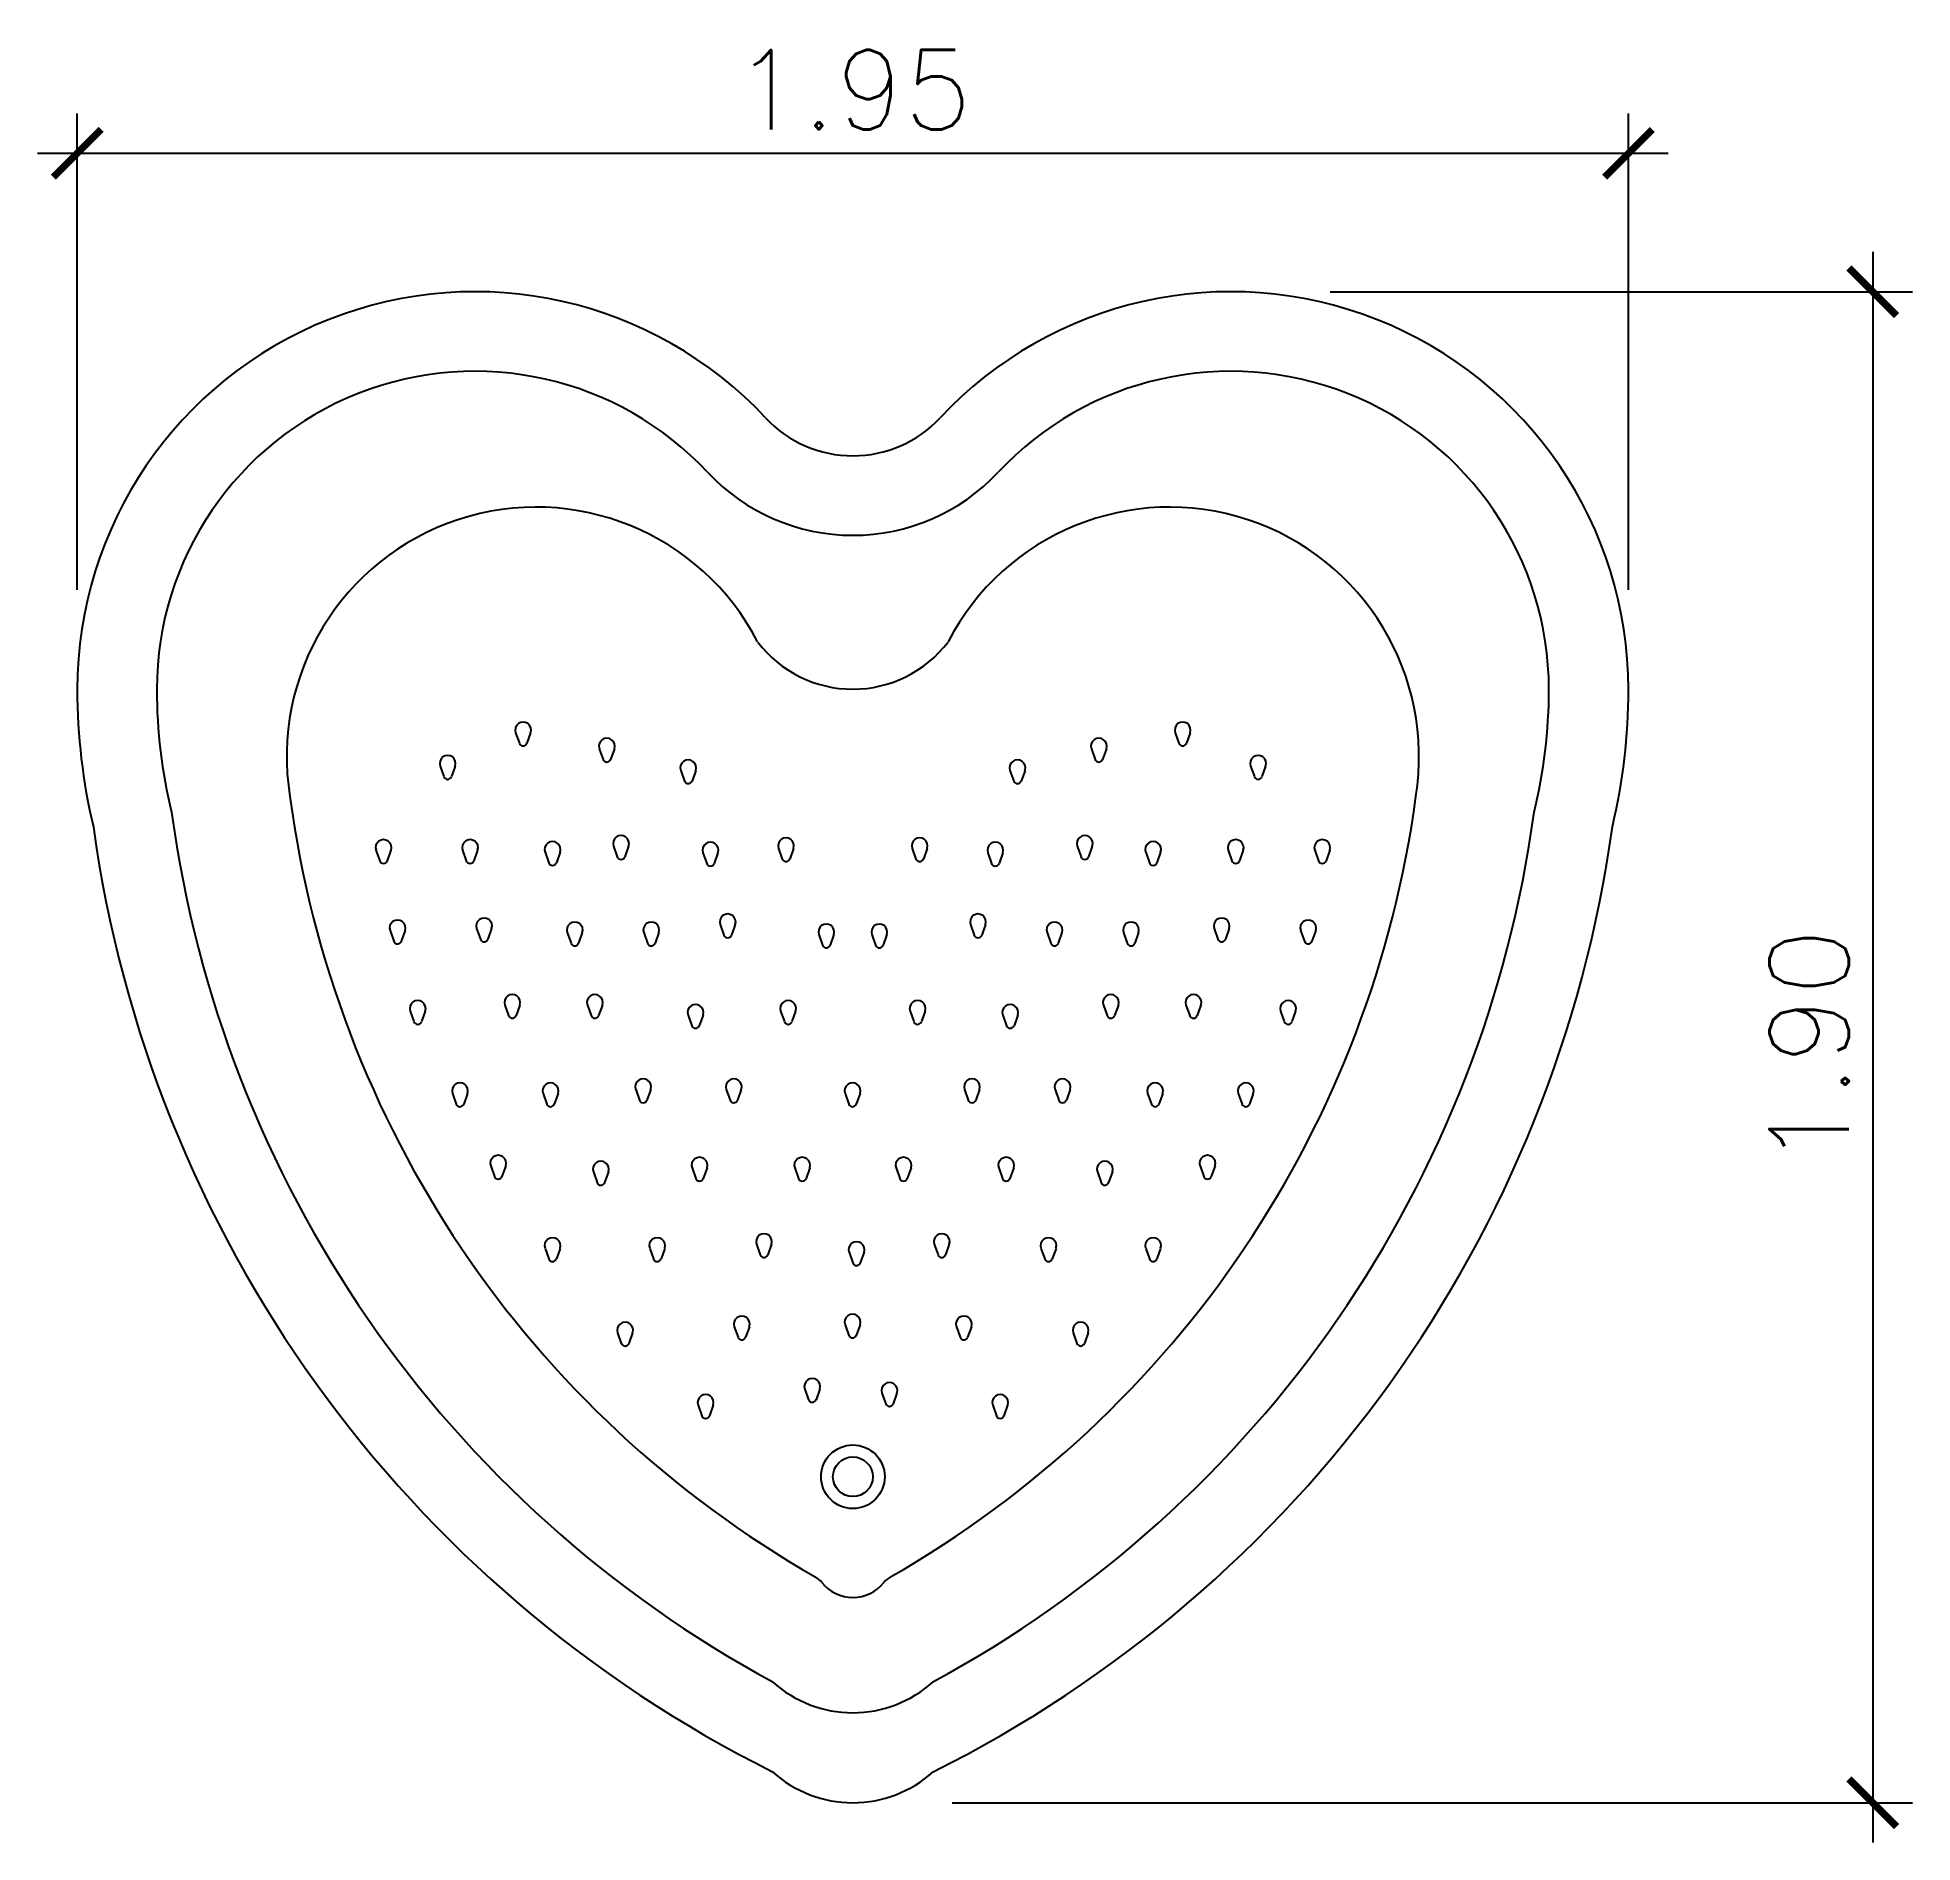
# Model space of a CAD drawing. Header units: millimetres. Extents: x 678.8 to 681.16, y 766.28 to 768.55.
import ezdxf

# ---------------------------------------------------------------- set-up
doc = ezdxf.new("R2010")
doc.units = ezdxf.units.MM
doc.layers.add('Acqualife', color=3, linetype='Continuous')
doc.layers.add('dim1', color=1, linetype='Continuous')
doc.styles.add('r80', font='romans.shx')
doc.dimstyles.new('cadnorma_dim1', dxfattribs={"dimscale": 0, "dimtxt": 2, "dimasz": 1.2, "dimexe": 1, "dimexo": 2.5, "dimgap": 0.6, "dimtad": 1, "dimzin": 4, "dimdsep": 46, "dimtxsty": 'r80', "dimblk": 'ARCHTICK', "dimblk1": 'ARCHTICK', "dimblk2": 'ARCHTICK', "dimcen": -1, "dimdle": 1, "dimclrd": 1, "dimclre": 1, "dimclrt": 2, "dimaunit": 1, "dimazin": 0, "dimtfac": 1, "dimtix": 1, "dimtmove": 2, "dimatfit": 0, "dimfxl": 0, "dimarcsym": 0})

# ---------------------------------------------------------------- blocks, each defined once
blk = doc.blocks.new('_ArchTick')
at = {"color": 0, "linetype": 'ByBlock', "const_width": 0.15}
blk.add_lwpolyline([(-0.5, -0.5), (0.5, 0.5)], dxfattribs=at)
blk = doc.blocks.new('*D2')
at = {"layer": 'Defpoints', "color": 0}
for p in [(680.7983, 768.4066), (678.8483, 767.7325), (680.7983, 767.7325)]:
    blk.add_point(p, dxfattribs=at)
at = {"layer": 'dim1', "color": 1, "lineweight": -2}
for p, q in [((678.8483, 767.8575), (678.8483, 768.4566)), ((680.7983, 767.8575), (680.7983, 768.4566)), ((678.7983, 768.4066), (680.8483, 768.4066))]:
    blk.add_line(p, q, dxfattribs=at)
at = {"layer": 'dim1', "color": 1, "lineweight": -2, "xscale": 0.06, "yscale": 0.06, "zscale": 0.06, "rotation": 180}
blk.add_blockref('_ArchTick', (678.8483, 768.4066), dxfattribs=at)
at = {"layer": 'dim1', "color": 1, "lineweight": -2, "xscale": 0.06, "yscale": 0.06, "zscale": 0.06}
blk.add_blockref('_ArchTick', (680.7983, 768.4066), dxfattribs=at)
at = {"layer": 'dim1', "color": 2, "insert": (679.8233, 768.4866), "char_height": 0.1, "attachment_point": 5, "style": 'r80'}
blk.add_mtext('1.95', dxfattribs=at)
blk = doc.blocks.new('*D3')
at = {"layer": 'Defpoints', "color": 0}
for p in [(680.2983, 768.2325), (679.8233, 766.3323), (681.1054, 766.3323)]:
    blk.add_point(p, dxfattribs=at)
at = {"layer": 'dim1', "color": 1, "lineweight": -2}
for p, q in [((681.1054, 768.2825), (681.1054, 766.2823)), ((680.4233, 768.2325), (681.1554, 768.2325)), ((679.9483, 766.3323), (681.1554, 766.3323))]:
    blk.add_line(p, q, dxfattribs=at)
at = {"layer": 'dim1', "color": 1, "lineweight": -2, "xscale": 0.06, "yscale": 0.06, "zscale": 0.06}
for p, rotation in [((681.1054, 768.2325), 90), ((681.1054, 766.3323), 270)]:
    blk.add_blockref('_ArchTick', p, dxfattribs=dict(at, rotation=rotation))
at = {"layer": 'dim1', "color": 2, "insert": (681.0254, 767.2824), "char_height": 0.1, "attachment_point": 5, "rotation": 90, "style": 'r80'}
blk.add_mtext('1.90', dxfattribs=at)

msp = doc.modelspace()

# ---------------------------------------------------------------- linework, layer by layer
at = {"layer": 'Acqualife'}
for p, q in [((679.9242, 768.0652), (679.9242, 768.0652)), ((679.9242, 768.0652), (679.9242, 768.0652)), ((679.9242, 766.4845), (679.9242, 766.4845)), ((679.9242, 766.3713), (679.9242, 766.3713))]:
    msp.add_line(p, q, dxfattribs=at)
at = {"layer": 'Acqualife', "color": 1}
for p, q in [((679.3994, 767.6779), (679.4041, 767.6646)), ((679.4182, 767.6779), (679.4135, 767.6646)), ((680.2284, 767.6779), (680.2331, 767.6646)), ((680.2473, 767.6779), (680.2426, 767.6646)), ((679.3045, 767.636), (679.3092, 767.6227)), ((679.3233, 767.636), (679.3186, 767.6227)), ((679.5046, 767.6578), (679.5094, 767.6444)), ((679.5235, 767.6578), (679.5188, 767.6444)), ((680.1232, 767.6578), (680.1279, 767.6444)), ((680.142, 767.6578), (680.1373, 767.6444)), ((680.3233, 767.636), (680.3281, 767.6227)), ((680.3422, 767.636), (680.3375, 767.6227)), ((679.607, 767.6306), (679.6117, 767.6172)), ((679.6259, 767.6306), (679.6211, 767.6172)), ((680.0208, 767.6306), (680.0255, 767.6172)), ((680.0397, 767.6306), (680.035, 767.6172)), ((679.2238, 767.5302), (679.2286, 767.5168)), ((679.2427, 767.5302), (679.238, 767.5168)), ((679.3327, 767.5302), (679.3374, 767.5168)), ((679.3515, 767.5302), (679.3468, 767.5168)), ((679.4364, 767.5277), (679.4411, 767.5143)), ((679.4553, 767.5277), (679.4506, 767.5143)), ((679.5225, 767.5353), (679.5272, 767.5219)), ((679.5413, 767.5353), (679.5366, 767.5219)), ((679.6348, 767.5269), (679.6396, 767.5136)), ((679.6537, 767.5269), (679.649, 767.5136)), ((679.7299, 767.5325), (679.7346, 767.5191)), ((679.7488, 767.5325), (679.744, 767.5191)), ((679.8979, 767.5325), (679.9026, 767.5191)), ((679.9168, 767.5325), (679.9121, 767.5191)), ((679.993, 767.5269), (679.9977, 767.5136)), ((680.0118, 767.5269), (680.0071, 767.5136)), ((680.1053, 767.5353), (680.1101, 767.5219)), ((680.1242, 767.5353), (680.1195, 767.5219)), ((680.1914, 767.5277), (680.1961, 767.5143)), ((680.2102, 767.5277), (680.2055, 767.5143)), ((680.2951, 767.5302), (680.2999, 767.5168)), ((680.314, 767.5302), (680.3093, 767.5168)), ((680.404, 767.5302), (680.4087, 767.5168)), ((680.4228, 767.5302), (680.4181, 767.5168)), ((679.2416, 767.4291), (679.2463, 767.4157)), ((679.2604, 767.4291), (679.2557, 767.4157)), ((679.3504, 767.4316), (679.3551, 767.4182)), ((679.3692, 767.4316), (679.3645, 767.4182)), ((679.4643, 767.4265), (679.469, 767.4132)), ((679.4831, 767.4265), (679.4784, 767.4132)), ((679.5604, 767.4265), (679.5651, 767.4132)), ((679.5793, 767.4265), (679.5746, 767.4132)), ((679.6566, 767.4366), (679.6613, 767.4233)), ((679.6754, 767.4366), (679.6707, 767.4233)), ((679.7806, 767.424), (679.7853, 767.4107)), ((679.7994, 767.424), (679.7947, 767.4107)), ((679.8472, 767.424), (679.8519, 767.4107)), ((679.8661, 767.424), (679.8614, 767.4107)), ((679.9712, 767.4366), (679.9759, 767.4233)), ((679.9901, 767.4366), (679.9854, 767.4233)), ((680.0674, 767.4265), (680.0721, 767.4132)), ((680.0862, 767.4265), (680.0815, 767.4132)), ((680.1636, 767.4265), (680.1683, 767.4132)), ((680.1824, 767.4265), (680.1777, 767.4132)), ((680.2774, 767.4316), (680.2821, 767.4182)), ((680.2963, 767.4316), (680.2916, 767.4182)), ((680.3862, 767.4291), (680.391, 767.4157)), ((680.4051, 767.4291), (680.4004, 767.4157)), ((679.3858, 767.3355), (679.3905, 767.3222)), ((679.4047, 767.3355), (679.4, 767.3222)), ((679.4896, 767.3355), (679.4943, 767.3222)), ((679.5084, 767.3355), (679.5037, 767.3222)), ((680.1382, 767.3355), (680.143, 767.3222)), ((680.1571, 767.3355), (680.1524, 767.3222)), ((680.242, 767.3355), (680.2467, 767.3222)), ((680.2609, 767.3355), (680.2561, 767.3222)), ((679.2669, 767.3279), (679.2716, 767.3146)), ((679.2857, 767.3279), (679.281, 767.3146)), ((679.6161, 767.3229), (679.6208, 767.3095)), ((679.635, 767.3229), (679.6302, 767.3095)), ((679.7325, 767.3279), (679.7372, 767.3146)), ((679.7514, 767.3279), (679.7467, 767.3146)), ((679.8953, 767.3279), (679.9, 767.3146)), ((679.9142, 767.3279), (679.9094, 767.3146)), ((680.0117, 767.3229), (680.0164, 767.3095)), ((680.0306, 767.3229), (680.0259, 767.3095)), ((680.3609, 767.3279), (680.3657, 767.3146)), ((680.3798, 767.3279), (680.3751, 767.3146)), ((679.32, 767.2242), (679.3247, 767.2109)), ((679.3389, 767.2242), (679.3342, 767.2109)), ((679.4339, 767.2242), (679.4386, 767.2109)), ((679.4527, 767.2242), (679.448, 767.2109)), ((679.5503, 767.2293), (679.555, 767.216)), ((679.5692, 767.2293), (679.5644, 767.216)), ((679.6642, 767.2293), (679.6689, 767.216)), ((679.683, 767.2293), (679.6783, 767.216)), ((679.8135, 767.2242), (679.8182, 767.2109)), ((679.8323, 767.2242), (679.8276, 767.2109)), ((679.9636, 767.2293), (679.9683, 767.216)), ((679.9825, 767.2293), (679.9778, 767.216)), ((680.0775, 767.2293), (680.0822, 767.216)), ((680.0964, 767.2293), (680.0917, 767.216)), ((680.1939, 767.2242), (680.1986, 767.2109)), ((680.2128, 767.2242), (680.2081, 767.2109)), ((680.3078, 767.2242), (680.3125, 767.2109)), ((680.3267, 767.2242), (680.3219, 767.2109)), ((679.3681, 767.1332), (679.3728, 767.1199)), ((679.387, 767.1332), (679.3822, 767.1199)), ((679.4972, 767.1256), (679.5019, 767.1123)), ((679.516, 767.1256), (679.5113, 767.1123)), ((679.6212, 767.1307), (679.6259, 767.1173)), ((679.64, 767.1307), (679.6353, 767.1173)), ((679.7502, 767.1307), (679.7549, 767.1173)), ((679.7691, 767.1307), (679.7644, 767.1173)), ((679.8776, 767.1307), (679.8823, 767.1173)), ((679.8964, 767.1307), (679.8917, 767.1173)), ((680.0066, 767.1307), (680.0114, 767.1173)), ((680.0255, 767.1307), (680.0208, 767.1173)), ((680.1307, 767.1256), (680.1354, 767.1123)), ((680.1495, 767.1256), (680.1448, 767.1123)), ((680.2597, 767.1332), (680.2644, 767.1199)), ((680.2786, 767.1332), (680.2739, 767.1199)), ((679.4364, 767.0295), (679.4411, 767.0162)), ((679.4553, 767.0295), (679.4506, 767.0162)), ((679.568, 767.0295), (679.5727, 767.0162)), ((679.5869, 767.0295), (679.5822, 767.0162)), ((679.7021, 767.0346), (679.7069, 767.0213)), ((679.721, 767.0346), (679.7163, 767.0213)), ((679.8186, 767.0245), (679.8233, 767.0111)), ((679.8374, 767.0245), (679.8327, 767.0111)), ((679.9257, 767.0346), (679.9304, 767.0213)), ((679.9445, 767.0346), (679.9398, 767.0213)), ((680.0598, 767.0295), (680.0645, 767.0162)), ((680.0787, 767.0295), (680.0739, 767.0162)), ((680.1914, 767.0295), (680.1961, 767.0162)), ((680.2102, 767.0295), (680.2055, 767.0162)), ((679.6743, 766.9309), (679.679, 766.9176)), ((679.6932, 766.9309), (679.6884, 766.9176)), ((679.8135, 766.9335), (679.8182, 766.9201)), ((679.8323, 766.9335), (679.8276, 766.9201)), ((679.9535, 766.9309), (679.9582, 766.9176)), ((679.9724, 766.9309), (679.9676, 766.9176)), ((679.5275, 766.9233), (679.5322, 766.91)), ((679.5464, 766.9233), (679.5417, 766.91)), ((680.1003, 766.9233), (680.105, 766.91)), ((680.1191, 766.9233), (680.1144, 766.91)), ((679.7629, 766.8525), (679.7676, 766.8392)), ((679.7817, 766.8525), (679.777, 766.8392)), ((679.8599, 766.8475), (679.8646, 766.8341)), ((679.8787, 766.8475), (679.874, 766.8341)), ((679.6288, 766.8323), (679.6335, 766.819)), ((679.6476, 766.8323), (679.6429, 766.819)), ((679.9991, 766.8323), (680.0038, 766.819)), ((680.0179, 766.8323), (680.0132, 766.819))]:
    msp.add_line(p, q, dxfattribs=at)
for radius in [0.04, 0.025]:
    msp.add_circle((679.8233, 766.7423), radius, dxfattribs=at)
at = {"layer": 'Acqualife'}
for centre, radius, start, end in [((679.3483, 767.7325), 0.5, 43.0491, 180), ((680.2983, 767.7325), 0.5, 0, 136.9509), ((679.3483, 767.7325), 0.4, 43.0491, 180), ((680.2983, 767.7325), 0.4, 0, 136.9509), ((679.8233, 768.1762), 0.15, 223.0491, 270), ((679.8233, 768.1762), 0.15, 270, 316.9509), ((679.8233, 768.1762), 0.25, 223.0491, 270), ((679.8233, 768.1762), 0.25, 270, 316.9509), ((679.5983, 767.7325), 0.75, 180, 193.3427), ((679.5983, 767.7325), 0.65, 180, 193.7598), ((680.0483, 767.7325), 0.65, 346.2402, 0), ((680.0483, 767.7325), 0.75, 346.6573, 0), ((680.4211, 767.7748), 1.4674, 187.7116, 241.5846), ((679.2255, 767.7748), 1.4674, 298.4154, 352.2884), ((680.4219, 767.7749), 1.5682, 187.8973, 243.5108), ((679.2248, 767.7749), 1.5682, 296.4892, 352.1027), ((679.8233, 766.5955), 0.15, 227.7293, 270), ((679.8233, 766.5955), 0.15, 270, 312.2707), ((679.8233, 766.4823), 0.15, 227.7293, 270), ((679.8233, 766.4823), 0.15, 270, 312.2707)]:
    msp.add_arc(centre, radius, start, end, dxfattribs=at)
at = {"layer": 'Acqualife', "color": 2}
for centre, radius, start, end in [((679.4251, 767.6481), 0.3135, 27.3318, 189.2235), ((680.2215, 767.6481), 0.3135, 350.7765, 152.6682), ((679.8233, 767.883), 0.1503, 217.2636, 322.7364), ((680.4385, 767.775), 1.3347, 187.6279, 240.2351), ((679.2082, 767.775), 1.3347, 299.7649, 352.3721), ((679.761, 766.5903), 0.03, 38.8571, 60.2351), ((679.8233, 766.6405), 0.05, 218.8571, 321.1429), ((679.8856, 766.5903), 0.03, 119.7649, 141.1429)]:
    msp.add_arc(centre, radius, start, end, dxfattribs=at)
at = {"layer": 'Acqualife', "color": 1}
for centre, radius, start, end in [((679.4088, 767.6813), 0.01, 340.5441, 199.4559), ((680.2379, 767.6813), 0.01, 340.5441, 199.4559), ((679.4088, 767.6663), 0.005, 199.4559, 340.5441), ((679.5141, 767.6611), 0.01, 340.5441, 199.4559), ((680.1326, 767.6611), 0.01, 340.5441, 199.4559), ((680.2379, 767.6663), 0.005, 199.4559, 340.5441), ((679.3139, 767.6394), 0.01, 340.5441, 199.4559), ((679.5141, 767.6461), 0.005, 199.4559, 340.5441), ((679.6164, 767.6339), 0.01, 340.5441, 199.4559), ((680.0302, 767.6339), 0.01, 340.5441, 199.4559), ((680.1326, 767.6461), 0.005, 199.4559, 340.5441), ((680.3328, 767.6394), 0.01, 340.5441, 199.4559), ((679.3139, 767.6243), 0.005, 199.4559, 340.5441), ((679.6164, 767.6189), 0.005, 199.4559, 340.5441), ((680.0302, 767.6189), 0.005, 199.4559, 340.5441), ((680.3328, 767.6243), 0.005, 199.4559, 340.5441), ((679.2333, 767.5335), 0.01, 340.5441, 199.4559), ((679.3421, 767.5335), 0.01, 340.5441, 199.4559), ((679.5319, 767.5386), 0.01, 340.5441, 199.4559), ((679.7393, 767.5358), 0.01, 340.5441, 199.4559), ((679.9073, 767.5358), 0.01, 340.5441, 199.4559), ((680.1148, 767.5386), 0.01, 340.5441, 199.4559), ((680.3046, 767.5335), 0.01, 340.5441, 199.4559), ((680.4134, 767.5335), 0.01, 340.5441, 199.4559), ((679.4458, 767.531), 0.01, 340.5441, 199.4559), ((679.5319, 767.5236), 0.005, 199.4559, 340.5441), ((679.6443, 767.5302), 0.01, 340.5441, 199.4559), ((679.7393, 767.5208), 0.005, 199.4559, 340.5441), ((679.9073, 767.5208), 0.005, 199.4559, 340.5441), ((680.0024, 767.5302), 0.01, 340.5441, 199.4559), ((680.1148, 767.5236), 0.005, 199.4559, 340.5441), ((680.2008, 767.531), 0.01, 340.5441, 199.4559), ((679.2333, 767.5185), 0.005, 199.4559, 340.5441), ((679.3421, 767.5185), 0.005, 199.4559, 340.5441), ((679.4458, 767.516), 0.005, 199.4559, 340.5441), ((679.6443, 767.5152), 0.005, 199.4559, 340.5441), ((680.0024, 767.5152), 0.005, 199.4559, 340.5441), ((680.2008, 767.516), 0.005, 199.4559, 340.5441), ((680.3046, 767.5185), 0.005, 199.4559, 340.5441), ((680.4134, 767.5185), 0.005, 199.4559, 340.5441), ((679.666, 767.44), 0.01, 340.5441, 199.4559), ((679.9806, 767.44), 0.01, 340.5441, 199.4559), ((679.251, 767.4324), 0.01, 340.5441, 199.4559), ((679.3598, 767.4349), 0.01, 340.5441, 199.4559), ((679.4737, 767.4299), 0.01, 340.5441, 199.4559), ((679.5699, 767.4299), 0.01, 340.5441, 199.4559), ((679.79, 767.4273), 0.01, 340.5441, 199.4559), ((679.8566, 767.4273), 0.01, 340.5441, 199.4559), ((680.0768, 767.4299), 0.01, 340.5441, 199.4559), ((680.173, 767.4299), 0.01, 340.5441, 199.4559), ((680.2869, 767.4349), 0.01, 340.5441, 199.4559), ((680.3957, 767.4324), 0.01, 340.5441, 199.4559), ((679.251, 767.4174), 0.005, 199.4559, 340.5441), ((679.3598, 767.4199), 0.005, 199.4559, 340.5441), ((679.4737, 767.4148), 0.005, 199.4559, 340.5441), ((679.5699, 767.4148), 0.005, 199.4559, 340.5441), ((679.666, 767.425), 0.005, 199.4559, 340.5441), ((679.79, 767.4123), 0.005, 199.4559, 340.5441), ((679.8566, 767.4123), 0.005, 199.4559, 340.5441), ((679.9806, 767.425), 0.005, 199.4559, 340.5441), ((680.0768, 767.4148), 0.005, 199.4559, 340.5441), ((680.173, 767.4148), 0.005, 199.4559, 340.5441), ((680.2869, 767.4199), 0.005, 199.4559, 340.5441), ((680.3957, 767.4174), 0.005, 199.4559, 340.5441), ((679.2763, 767.3312), 0.01, 340.5441, 199.4559), ((679.3952, 767.3388), 0.01, 340.5441, 199.4559), ((679.499, 767.3388), 0.01, 340.5441, 199.4559), ((679.6255, 767.3262), 0.01, 340.5441, 199.4559), ((679.7419, 767.3312), 0.01, 340.5441, 199.4559), ((679.9047, 767.3312), 0.01, 340.5441, 199.4559), ((680.0211, 767.3262), 0.01, 340.5441, 199.4559), ((680.1477, 767.3388), 0.01, 340.5441, 199.4559), ((680.2514, 767.3388), 0.01, 340.5441, 199.4559), ((680.3704, 767.3312), 0.01, 340.5441, 199.4559), ((679.2763, 767.3162), 0.005, 199.4559, 340.5441), ((679.3952, 767.3238), 0.005, 199.4559, 340.5441), ((679.499, 767.3238), 0.005, 199.4559, 340.5441), ((679.6255, 767.3112), 0.005, 199.4559, 340.5441), ((679.7419, 767.3162), 0.005, 199.4559, 340.5441), ((679.9047, 767.3162), 0.005, 199.4559, 340.5441), ((680.0211, 767.3112), 0.005, 199.4559, 340.5441), ((680.1477, 767.3238), 0.005, 199.4559, 340.5441), ((680.2514, 767.3238), 0.005, 199.4559, 340.5441), ((680.3704, 767.3162), 0.005, 199.4559, 340.5441), ((679.3294, 767.2276), 0.01, 340.5441, 199.4559), ((679.4433, 767.2276), 0.01, 340.5441, 199.4559), ((679.5597, 767.2326), 0.01, 340.5441, 199.4559), ((679.6736, 767.2326), 0.01, 340.5441, 199.4559), ((679.8229, 767.2276), 0.01, 340.5441, 199.4559), ((679.9731, 767.2326), 0.01, 340.5441, 199.4559), ((680.0869, 767.2326), 0.01, 340.5441, 199.4559), ((680.2033, 767.2276), 0.01, 340.5441, 199.4559), ((680.3172, 767.2276), 0.01, 340.5441, 199.4559), ((679.5597, 767.2176), 0.005, 199.4559, 340.5441), ((679.6736, 767.2176), 0.005, 199.4559, 340.5441), ((679.9731, 767.2176), 0.005, 199.4559, 340.5441), ((680.0869, 767.2176), 0.005, 199.4559, 340.5441), ((679.3294, 767.2126), 0.005, 199.4559, 340.5441), ((679.4433, 767.2126), 0.005, 199.4559, 340.5441), ((679.8229, 767.2126), 0.005, 199.4559, 340.5441), ((680.2033, 767.2126), 0.005, 199.4559, 340.5441), ((680.3172, 767.2126), 0.005, 199.4559, 340.5441), ((679.3775, 767.1365), 0.01, 340.5441, 199.4559), ((679.6306, 767.134), 0.01, 340.5441, 199.4559), ((679.7597, 767.134), 0.01, 340.5441, 199.4559), ((679.887, 767.134), 0.01, 340.5441, 199.4559), ((680.0161, 767.134), 0.01, 340.5441, 199.4559), ((680.2691, 767.1365), 0.01, 340.5441, 199.4559), ((679.3775, 767.1215), 0.005, 199.4559, 340.5441), ((679.5066, 767.129), 0.01, 340.5441, 199.4559), ((679.6306, 767.119), 0.005, 199.4559, 340.5441), ((679.7597, 767.119), 0.005, 199.4559, 340.5441), ((679.887, 767.119), 0.005, 199.4559, 340.5441), ((680.0161, 767.119), 0.005, 199.4559, 340.5441), ((680.1401, 767.129), 0.01, 340.5441, 199.4559), ((680.2691, 767.1215), 0.005, 199.4559, 340.5441), ((679.5066, 767.1139), 0.005, 199.4559, 340.5441), ((680.1401, 767.1139), 0.005, 199.4559, 340.5441), ((679.7116, 767.0379), 0.01, 340.5441, 199.4559), ((679.9351, 767.0379), 0.01, 340.5441, 199.4559), ((679.4458, 767.0329), 0.01, 340.5441, 199.4559), ((679.5774, 767.0329), 0.01, 340.5441, 199.4559), ((679.828, 767.0278), 0.01, 340.5441, 199.4559), ((680.0692, 767.0329), 0.01, 340.5441, 199.4559), ((680.2008, 767.0329), 0.01, 340.5441, 199.4559), ((679.4458, 767.0179), 0.005, 199.4559, 340.5441), ((679.5774, 767.0179), 0.005, 199.4559, 340.5441), ((679.7116, 767.0229), 0.005, 199.4559, 340.5441), ((679.828, 767.0128), 0.005, 199.4559, 340.5441), ((679.9351, 767.0229), 0.005, 199.4559, 340.5441), ((680.0692, 767.0179), 0.005, 199.4559, 340.5441), ((680.2008, 767.0179), 0.005, 199.4559, 340.5441), ((679.537, 766.9267), 0.01, 340.5441, 199.4559), ((679.6837, 766.9343), 0.01, 340.5441, 199.4559), ((679.8229, 766.9368), 0.01, 340.5441, 199.4559), ((679.9629, 766.9343), 0.01, 340.5441, 199.4559), ((680.1097, 766.9267), 0.01, 340.5441, 199.4559), ((679.537, 766.9117), 0.005, 199.4559, 340.5441), ((679.6837, 766.9193), 0.005, 199.4559, 340.5441), ((679.8229, 766.9218), 0.005, 199.4559, 340.5441), ((679.9629, 766.9193), 0.005, 199.4559, 340.5441), ((680.1097, 766.9117), 0.005, 199.4559, 340.5441), ((679.7723, 766.8559), 0.01, 340.5441, 199.4559), ((679.8693, 766.8508), 0.01, 340.5441, 199.4559), ((679.6382, 766.8357), 0.01, 340.5441, 199.4559), ((679.7723, 766.8409), 0.005, 199.4559, 340.5441), ((680.0085, 766.8357), 0.01, 340.5441, 199.4559), ((679.6382, 766.8206), 0.005, 199.4559, 340.5441), ((679.8693, 766.8358), 0.005, 199.4559, 340.5441), ((680.0085, 766.8206), 0.005, 199.4559, 340.5441)]:
    msp.add_arc(centre, radius, start, end, dxfattribs=at)

# ---------------------------------------------------------------- dimensions: what is measured, and where the dimension line sits
at = {"layer": 'dim1'}
dim = msp.add_linear_dim(base=(680.7983, 768.4066), p1=(678.8483, 767.7325), p2=(680.7983, 767.7325), dimstyle='cadnorma_dim1', override={"dimscale": 0.05}, dxfattribs=at)
dim.commit()
dim.dimension.update_dxf_attribs({"geometry": '*D2', "text_midpoint": (679.8233, 768.4866)})
dim = msp.add_linear_dim(base=(681.1054, 766.3323), p1=(680.2983, 768.2325), p2=(679.8233, 766.3323), angle=90, dimstyle='cadnorma_dim1', override={"dimscale": 0.05}, dxfattribs=at)
dim.commit()
dim.dimension.update_dxf_attribs({"geometry": '*D3', "text_midpoint": (681.0254, 767.2824)})

doc.saveas('drawing.dxf')
